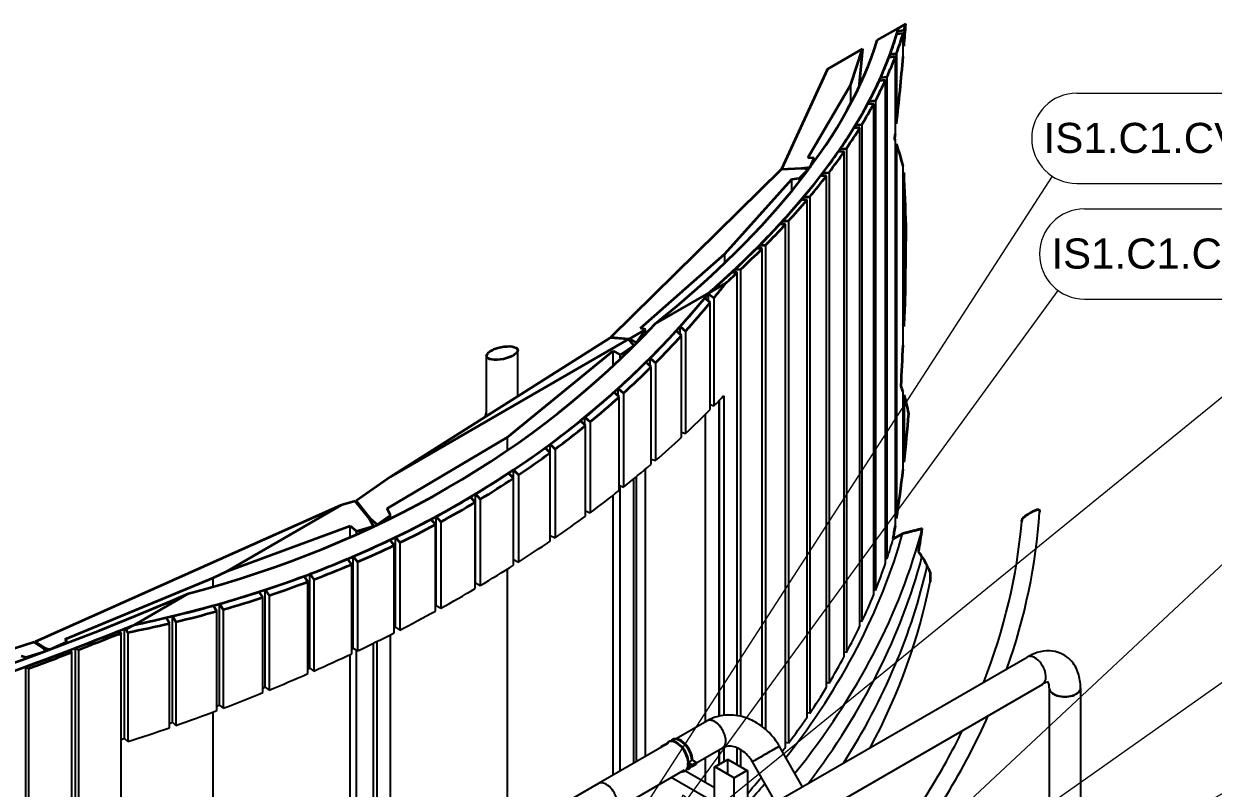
# Model space of a CAD drawing. Header units: millimetres. Extents: x 0 to 100323, y 0 to 59400.
# Drawn here: x 46961 to 56842, y 12884 to 19231 of the extents above; entities that cross this region are included whole.
import ezdxf

# ---------------------------------------------------------------- set-up
doc = ezdxf.new("R2010")
doc.units = ezdxf.units.MM
doc.header["$LTSCALE"] = 100
for name, color, linetype, lineweight in [('Break Line', 7, 'Continuous', 35), ('Symbol', 7, 'Continuous', 18), ('Visible', 7, 'Continuous', 25)]:
    doc.layers.add(name, color=color, linetype=linetype, lineweight=lineweight)
doc.styles.add('Note Text', font='arial.ttf')

# ---------------------------------------------------------------- blocks, each defined once
blk = doc.blocks.new('Balloon13')
at = {"layer": 'Symbol'}
for p, q in [((557.091, 186.55), (571.949, 186.55)), ((513.284, 115.102), (555.06, 179.662)), ((557.091, 179.05), (571.949, 179.05)), ((512.864, 115.374), (511.925, 113.003)), ((513.284, 115.102), (511.925, 113.003)), ((511.925, 113.003), (513.703, 114.831)), ((513.703, 114.831), (512.864, 115.374))]:
    blk.add_line(p, q, dxfattribs=at)
at = {"layer": 'Symbol', "flags": 128}
blk.add_lwpolyline([(512.864, 115.374), (511.925, 113.003), (513.703, 114.831), (512.864, 115.374)], dxfattribs=at)
at = {"layer": 'Symbol'}
for centre, start, end in [((557.091, 182.8), 90, 270), ((571.949, 182.8), 270, 90)]:
    blk.add_arc(centre, 3.75, start, end, dxfattribs=at)
blk.add_solid([(512.864, 115.374), (511.925, 113.003), (513.703, 114.831), (512.864, 115.374)], dxfattribs=at)
at = {"layer": 'Symbol', "insert": (564.52, 182.821), "char_height": 2.5, "attachment_point": 5, "style": 'Note Text'}
blk.add_mtext('IS1.C1.CV10', dxfattribs=at)
blk = doc.blocks.new('Balloon14')
at = {"layer": 'Symbol'}
for p, q in [((557.737, 176.95), (572.595, 176.95)), ((524.762, 127.96), (555.536, 170.18)), ((557.737, 169.45), (572.595, 169.45)), ((524.357, 128.255), (523.289, 125.94)), ((524.762, 127.96), (523.289, 125.94)), ((523.289, 125.94), (525.166, 127.666)), ((525.166, 127.666), (524.357, 128.255))]:
    blk.add_line(p, q, dxfattribs=at)
at = {"layer": 'Symbol', "flags": 128}
blk.add_lwpolyline([(524.357, 128.255), (523.289, 125.94), (525.166, 127.666), (524.357, 128.255)], dxfattribs=at)
at = {"layer": 'Symbol'}
for centre, start, end in [((557.737, 173.2), 90, 270), ((572.595, 173.2), 270, 90)]:
    blk.add_arc(centre, 3.75, start, end, dxfattribs=at)
blk.add_solid([(524.357, 128.255), (523.289, 125.94), (525.166, 127.666), (524.357, 128.255)], dxfattribs=at)
at = {"layer": 'Symbol', "insert": (565.166, 173.221), "char_height": 2.5, "attachment_point": 5, "style": 'Note Text'}
blk.add_mtext('IS1.C1.CV08', dxfattribs=at)
blk = doc.blocks.new('Balloon15')
at = {"layer": 'Symbol'}
for p, q in [((588.556, 180.883), (603.414, 180.883)), ((521.595, 122.67), (585.65, 174.77)), ((588.556, 173.383), (603.414, 173.383)), ((521.28, 123.058), (519.656, 121.092)), ((521.595, 122.67), (519.656, 121.092)), ((521.911, 122.282), (521.28, 123.058)), ((519.656, 121.092), (521.911, 122.282))]:
    blk.add_line(p, q, dxfattribs=at)
at = {"layer": 'Symbol', "flags": 128}
blk.add_lwpolyline([(521.28, 123.058), (519.656, 121.092), (521.911, 122.282), (521.28, 123.058)], dxfattribs=at)
at = {"layer": 'Symbol'}
for centre, start, end in [((588.556, 177.133), 90, 270), ((603.414, 177.133), 270, 90)]:
    blk.add_arc(centre, 3.75, start, end, dxfattribs=at)
blk.add_solid([(521.28, 123.058), (519.656, 121.092), (521.911, 122.282), (521.28, 123.058)], dxfattribs=at)
at = {"layer": 'Symbol', "insert": (595.985, 177.154), "char_height": 2.5, "attachment_point": 5, "style": 'Note Text'}
blk.add_mtext('IS1.C1.CV01', dxfattribs=at)
blk = doc.blocks.new('Balloon16')
at = {"layer": 'Symbol'}
for p, q in [((588.976, 169.673), (603.835, 169.673)), ((538.091, 118.403), (586.245, 163.371)), ((588.976, 162.173), (603.835, 162.173)), ((537.75, 118.769), (536.264, 116.697)), ((538.433, 118.038), (537.75, 118.769)), ((538.091, 118.403), (536.264, 116.697)), ((536.264, 116.697), (538.433, 118.038))]:
    blk.add_line(p, q, dxfattribs=at)
at = {"layer": 'Symbol', "flags": 128}
blk.add_lwpolyline([(537.75, 118.769), (536.264, 116.697), (538.433, 118.038), (537.75, 118.769)], dxfattribs=at)
at = {"layer": 'Symbol'}
for centre, start, end in [((588.976, 165.923), 90, 270), ((603.835, 165.923), 270, 90)]:
    blk.add_arc(centre, 3.75, start, end, dxfattribs=at)
blk.add_solid([(537.75, 118.769), (536.264, 116.697), (538.433, 118.038), (537.75, 118.769)], dxfattribs=at)
at = {"layer": 'Symbol', "insert": (596.406, 165.944), "char_height": 2.5, "attachment_point": 5, "style": 'Note Text'}
blk.add_mtext('IS1.C1.CV03', dxfattribs=at)
blk = doc.blocks.new('Balloon19')
at = {"layer": 'Symbol'}
for p, q in [((588.341, 154.931), (603.973, 154.931)), ((515.784, 99.981), (585.289, 149.027)), ((588.341, 147.431), (603.973, 147.431)), ((515.496, 100.39), (513.742, 98.54)), ((515.784, 99.981), (513.742, 98.54)), ((516.073, 99.573), (515.496, 100.39)), ((513.742, 98.54), (516.073, 99.573))]:
    blk.add_line(p, q, dxfattribs=at)
at = {"layer": 'Symbol', "flags": 128}
blk.add_lwpolyline([(515.496, 100.39), (513.742, 98.54), (516.073, 99.573), (515.496, 100.39)], dxfattribs=at)
at = {"layer": 'Symbol'}
for centre, start, end in [((588.341, 151.181), 90, 270), ((603.973, 151.181), 270, 90)]:
    blk.add_arc(centre, 3.75, start, end, dxfattribs=at)
blk.add_solid([(515.496, 100.39), (513.742, 98.54), (516.073, 99.573), (515.496, 100.39)], dxfattribs=at)
at = {"layer": 'Symbol', "insert": (596.157, 151.202), "char_height": 2.5, "attachment_point": 5, "style": 'Note Text'}
blk.add_mtext('IS1.W1.CV03', dxfattribs=at)
blk = doc.blocks.new('Balloon20')
at = {"layer": 'Symbol'}
for p, q in [((588.341, 143.115), (603.585, 143.115)), ((520.531, 100.617), (585.087, 137.505)), ((588.341, 135.615), (603.585, 135.615)), ((520.283, 101.051), (518.361, 99.377)), ((520.779, 100.183), (520.283, 101.051)), ((520.531, 100.617), (518.361, 99.377)), ((518.361, 99.377), (520.779, 100.183))]:
    blk.add_line(p, q, dxfattribs=at)
at = {"layer": 'Symbol', "flags": 128}
blk.add_lwpolyline([(520.283, 101.051), (518.361, 99.377), (520.779, 100.183), (520.283, 101.051)], dxfattribs=at)
at = {"layer": 'Symbol'}
for centre, start, end in [((588.341, 139.365), 90, 270), ((603.585, 139.365), 270, 90)]:
    blk.add_arc(centre, 3.75, start, end, dxfattribs=at)
blk.add_solid([(520.283, 101.051), (518.361, 99.377), (520.779, 100.183), (520.283, 101.051)], dxfattribs=at)
at = {"layer": 'Symbol', "insert": (595.963, 139.386), "char_height": 2.5, "attachment_point": 5, "style": 'Note Text'}
blk.add_mtext('IS1.W1.PT01', dxfattribs=at)

msp = doc.modelspace()

# ---------------------------------------------------------------- linework, layer by layer
at = {"layer": 'Break Line'}
for p, q in [((54051.2, 19094.4), (54227.5, 19196.2)), ((54220.4, 19170.5), (54273.8, 19177.6)), ((54227.5, 19196.2), (54288.4, 19231.3)), ((54266.4, 19152.1), (54213, 19145)), ((53638, 18855.8), (53929, 19023.8)), ((53830.8, 18728.7), (53929, 19023.8)), ((53929, 19023.8), (53896.9, 18701.5)), ((54157.9, 18978.6), (54211.1, 18985)), ((54273.8, 19046.6), (54266.4, 19055)), ((54201.5, 18959.2), (54148.3, 18952.8)), ((53638, 18855.8), (53254.8, 18024.4)), ((54079, 18784.7), (54131.8, 18790.3)), ((53473.4, 18118.4), (53830.8, 18728.7)), ((54120, 18764.3), (54067.2, 18758.7)), ((53983.6, 18589.1), (54036, 18593.8)), ((54022, 18567.6), (53969.6, 18562.9)), ((53871.9, 18392), (53923.8, 18395.9)), ((54211.1, 18400.9), (54201.5, 18412.4)), ((53907.7, 18369.5), (53855.7, 18365.6)), ((53744, 18193.7), (53795.4, 18196.7)), ((54201.5, 18222.8), (54211.1, 18235.4)), ((53526.3, 18114.5), (53473.4, 18118.4)), ((53493, 18042.3), (53526.3, 18114.5)), ((53777.1, 18170.2), (53725.7, 18167.2)), ((53251.9, 18020.4), (51836.9, 16628.6)), ((53420.9, 18028.5), (53251.9, 18020.4)), ((53254.8, 18024.4), (53423.8, 18032.5)), ((53404.6, 17950.7), (53480.1, 18025)), ((53480.1, 18025), (53420.9, 18028.5)), ((53423.8, 18032.5), (53493, 18042.3)), ((53600.1, 17994.4), (53650.9, 17996.6)), ((54266.4, 17964.4), (54273.8, 17995.4)), ((52785.9, 17321.4), (53341.9, 17941.3)), ((53341.9, 17941.3), (53404.6, 17950.7)), ((53630.5, 17970), (53579.7, 17967.8)), ((53440.4, 17794.5), (53490.5, 17795.8)), ((53468, 17769.1), (53417.9, 17767.7)), ((53265.1, 17594), (53314.5, 17594.5)), ((53289.9, 17567.8), (53240.6, 17567.3)), ((53074.5, 17393.5), (53123, 17393.1)), ((52083.5, 16703.4), (52785.9, 17321.4)), ((53096.4, 17366.3), (53047.9, 17366.7)), ((52868.7, 17193), (52916.4, 17191.8)), ((52887.8, 17165), (52840.1, 17166.2)), ((52205.9, 16739.4), (52654.5, 16998.4)), ((52654.5, 16998.4), (52793.9, 17078.9)), ((52664.3, 16917.6), (52617.6, 16953.4)), ((52648.1, 16990.6), (52694.9, 16954.7)), ((52125.1, 16692.8), (52083.5, 16703.4)), ((52413, 16716.9), (52458.7, 16679.9)), ((54273.8, 16718.1), (54266.4, 16737.2)), ((51831.8, 16624.6), (50007.4, 15470.1)), ((50007.4, 15470.1), (51984.3, 16611.5)), ((51980.1, 16612.4), (51831.8, 16624.6)), ((51836.9, 16628.6), (51985.3, 16616.4)), ((51984.3, 16611.5), (51980.1, 16612.4)), ((52028, 16559.9), (51984.3, 16611.5)), ((51985.3, 16616.4), (51993.2, 16616.6)), ((51993.2, 16616.6), (52125.1, 16692.8)), ((51993.2, 16616.6), (52050.2, 16582.2)), ((52050.2, 16582.2), (52125.7, 16692.1)), ((52125.7, 16692.1), (52125.1, 16692.8)), ((52426.2, 16644.2), (52380.5, 16681.2)), ((50979.4, 15798.8), (51856.2, 16515.9)), ((51856.2, 16515.9), (51915.4, 16481.4)), ((51915.4, 16481.4), (52028, 16559.9)), ((52173.9, 16382.5), (52129.2, 16420.6)), ((52163.6, 16454.7), (52208.3, 16416.6)), ((51900.3, 16204.3), (51943.8, 16165.2)), ((51907.7, 16132.7), (51864.1, 16171.8)), ((54266.4, 16142.7), (54273.8, 16151.2)), ((51627.8, 15895.1), (51585.5, 15935.2)), ((51623.4, 15966.1), (51665.8, 15925.9)), ((49980, 15207.6), (50979.4, 15798.8)), ((51334.8, 15670), (51293.7, 15711.2)), ((51333.4, 15740.3), (51374.5, 15699.2)), ((51030.5, 15527.4), (51070.3, 15485.3)), ((54273.8, 15592.7), (54266.4, 15597.5)), ((50007.4, 15470.1), (49722.2, 15271.2)), ((51029, 15457.9), (50989.1, 15499.9)), ((50715.2, 15327.4), (50753.7, 15284.5)), ((49597.2, 15233.3), (47054.8, 14098.9)), ((48652.1, 14687.6), (49597.2, 15233.3)), ((49715.2, 15268), (49597.2, 15233.3)), ((49832.9, 15120.6), (49715.2, 15268)), ((49722.2, 15271.2), (49839.8, 15123.9)), ((50710.7, 15258.9), (50672.2, 15301.7)), ((49866, 15059.1), (49832.9, 15120.6)), ((49839.8, 15123.9), (49896.1, 15073.3)), ((49896.1, 15073.3), (50008.7, 15151.8)), ((50008.7, 15151.8), (49980, 15207.6)), ((50387.9, 15140.8), (50425, 15097.1)), ((54211.1, 15123.9), (54201.5, 15130.4)), ((48652.1, 14687.6), (49672.3, 15062.4)), ((49672.3, 15062.4), (49724.1, 15017.4)), ((49724.1, 15017.4), (49866, 15059.1)), ((50380.4, 15073.2), (50343.3, 15116.9)), ((50038.6, 14901.2), (50002.9, 14945.6)), ((50049, 14967.7), (50084.7, 14923.3)), ((54184, 14954.9), (54262.3, 15000)), ((49685.7, 14743.1), (49651.5, 14788.2)), ((49699, 14808.4), (49733.2, 14763.4)), ((47306.3, 14121.9), (48534.6, 14631.2)), ((48534.6, 14631.2), (48652.1, 14687.6)), ((49322.1, 14599.1), (49289.4, 14644.8)), ((49338.4, 14663.1), (49371, 14617.4)), ((48967.5, 14532), (48998.6, 14485.8)), ((47880.2, 14242), (48328.8, 14501)), ((48948.4, 14469.4), (48917.3, 14515.6)), ((48565, 14354), (48535.5, 14400.8)), ((48587, 14415.3), (48616.5, 14368.5)), ((47811.5, 14202.3), (47880.2, 14242)), ((48172.4, 14253.3), (48144.6, 14300.5)), ((48197.3, 14313), (48225.1, 14265.9)), ((47740.8, 14161.5), (47766.3, 14176.2)), ((47766.3, 14176.2), (47745, 14187.5)), ((47771.2, 14167.3), (47766.3, 14176.2)), ((47798.9, 14209.1), (47811.5, 14202.3)), ((47811.5, 14202.3), (47825, 14177.9)), ((47046.6, 14095.8), (44016.7, 13137.6)), ((47125.5, 14046.9), (47046.6, 14095.8)), ((47054.8, 14098.9), (47133.8, 14050)), ((47141.7, 14023.1), (47125.5, 14046.9)), ((47133.8, 14050), (47177.5, 14036.7)), ((47177.5, 14036.7), (47319.5, 14100)), ((47319.5, 14100), (47306.3, 14121.9)), ((47392.3, 14049.2), (47416.7, 14034.7)), ((46939.3, 13983.5), (46980, 13972)), ((46980, 13972), (47141.7, 14023.1)), ((47361.8, 14013.6), (47337.4, 14028.2)), ((46978.1, 13893.8), (47000.7, 13878.6))]:
    msp.add_line(p, q, dxfattribs=at)
for centre, major_axis, ratio, start_param, end_param in [((41615.8, 17463.8), (-12650.3, -2711.6), 0.380371, 2.544068, 2.947456), ((41615.8, 17463.8), (-12650.3, -2711.6), 0.380371, 2.942555, 2.947456), ((41615.8, 17463.8), (-12704, -2723.1), 0.380371, 2.942545, 2.952743), ((41615.8, 33527.1), (-8317.8, 22868.5), 0.422333, 3.883724, 3.893921), ((41615.8, 17463.8), (-12497, -2678.8), 0.380371, 2.495266, 2.931899), ((41615.8, 17463.8), (-12650.3, -2711.6), 0.380371, 2.906236, 2.937707), ((41615.8, 17463.8), (-12704, -2723.1), 0.380371, 2.906226, 2.937717), ((41615.8, 17463.8), (-12650.3, -2711.6), 0.380371, 2.869917, 2.901388), ((41615.8, 17463.8), (-12704, -2723.1), 0.380371, 2.869907, 2.901398), ((41615.8, 33527.1), (-8317.8, 22868.5), 0.422333, 3.847405, 3.878896), ((41615.8, 17463.8), (-12650.3, -2711.6), 0.380371, 2.833598, 2.865069), ((41615.8, 17463.8), (-12704, -2723.1), 0.380371, 2.833588, 2.865079), ((41615.8, 17463.8), (-12650.3, -2711.6), 0.380371, 2.797279, 2.82875), ((41615.8, 17463.8), (-12704, -2723.1), 0.380371, 2.797269, 2.82876), ((41615.8, 17463.8), (-12650.3, -2711.6), 0.380371, 2.76096, 2.792431), ((41615.8, 17463.8), (-12704, -2723.1), 0.380371, 2.76095, 2.792441), ((41615.8, 33527.1), (-8317.8, 22868.5), 0.422333, 3.840235, 3.842577), ((41615.8, 1641.2), (-12088.4, -17313.5), 0.233441, 2.977773, 2.980115), ((41615.8, 1641.2), (-12088.4, -17313.5), 0.233441, 2.941454, 2.972945), ((41615.8, 17463.8), (-12650.3, -2711.6), 0.380371, 2.724641, 2.756112), ((41615.8, 17463.8), (-12704, -2723.1), 0.380371, 2.724631, 2.756122), ((41615.8, -34989.1), (-9880.6, -63572.9), 0.12666, 2.563093, 2.5755), ((41615.8, 17463.8), (-12650.3, -2711.6), 0.380371, 2.688322, 2.719793), ((41615.8, 17463.8), (-12704, -2723.1), 0.380371, 2.688312, 2.719803), ((41615.8, 17463.8), (-12650.3, -2711.6), 0.380371, 2.652003, 2.683474), ((41615.8, 17463.8), (-12704, -2723.1), 0.380371, 2.651993, 2.683484), ((41615.8, 17463.8), (-12650.3, -2711.6), 0.380371, 2.615684, 2.647155), ((41615.8, 17463.8), (-12704, -2723.1), 0.380371, 2.615674, 2.647165), ((41615.8, 153506.6), (-8770.7, 179140.4), 0.051629, 3.843051, 3.848227), ((41615.8, 17463.8), (-12650.3, -2711.6), 0.380371, 2.579365, 2.610836), ((41615.8, 17463.8), (-12704, -2723.1), 0.380371, 2.579355, 2.610846), ((41615.8, 17463.8), (-12650.3, -2711.6), 0.380371, 2.544068, 2.574517), ((41615.8, 17463.8), (-12704, -2723.1), 0.380371, 2.558976, 2.574527), ((41615.8, 25419.2), (-11313.4, 8060.2), 0.7138, 2.557427, 3.095882), ((41615.8, 25419.2), (11313.4, -8060.2), 0.7138, 6.236453, 6.237475), ((41615.8, 25419.2), (-11361.4, 8094.4), 0.7138, 3.09485, 3.11079), ((41615.8, 25419.2), (11313.4, -8060.2), 0.7138, 6.200134, 6.231605), ((41615.8, 25419.2), (-11361.4, 8094.4), 0.7138, 3.058531, 3.090022), ((41615.8, 49402.2), (-8308.8, 45988), 0.210182, 3.884653, 3.891884), ((41615.8, 25419.2), (11176.3, -7962.5), 0.7138, 5.747823, 6.188672), ((41615.8, 25419.2), (11313.4, -8060.2), 0.7138, 6.163815, 6.195286), ((41615.8, 25419.2), (-11361.4, 8094.4), 0.7138, 3.022212, 3.053703), ((41615.8, 49402.2), (-8308.8, 45988), 0.210182, 3.869284, 3.879825), ((41615.8, 25419.2), (11313.4, -8060.2), 0.7138, 6.127496, 6.158967), ((41615.8, 25419.2), (-11361.4, 8094.4), 0.7138, 2.985893, 3.017384), ((41615.8, 1599), (-12309.4, -15099.6), 0.219084, 3.001573, 3.012114), ((41615.8, 25419.2), (11313.4, -8060.2), 0.7138, 6.091177, 6.122648), ((41615.8, 25419.2), (-11361.4, 8094.4), 0.7138, 2.949574, 2.981065), ((41615.8, 1599), (-12309.4, -15099.6), 0.219084, 2.966147, 2.996745), ((41615.8, 25419.2), (11313.4, -8060.2), 0.7138, 6.054858, 6.086329), ((41615.8, 23751.9), (-9294.2, 14321.5), 0.609051, 3.777578, 3.808175), ((41615.8, 25419.2), (-11361.4, 8094.4), 0.7138, 2.913255, 2.944746), ((41615.8, 25419.2), (11313.4, -8060.2), 0.7138, 6.018539, 6.05001), ((41615.8, 25419.2), (-11361.4, 8094.4), 0.7138, 2.876936, 2.908427), ((41615.8, 23751.9), (-9294.2, 14321.5), 0.609051, 3.741259, 3.77275), ((41615.8, 25419.2), (11313.4, -8060.2), 0.7138, 5.98222, 6.013691), ((41615.8, 25419.2), (-11361.4, 8094.4), 0.7138, 2.840618, 2.872108), ((41615.8, 25419.2), (11313.4, -8060.2), 0.7138, 5.945901, 5.977372), ((41615.8, 25419.2), (-11361.4, 8094.4), 0.7138, 2.804299, 2.83579), ((41615.8, 25419.2), (11313.4, -8060.2), 0.7138, 5.909582, 5.941053), ((41615.8, 25419.2), (-11361.4, 8094.4), 0.7138, 2.76798, 2.799471), ((41615.8, 23751.9), (-9294.2, 14321.5), 0.609051, 3.727949, 3.736431), ((41615.8, 23751.9), (-9445.6, 14554.9), 0.609051, 3.730693, 3.745687), ((41615.8, 25419.2), (11313.4, -8060.2), 0.7138, 5.873263, 5.904734), ((41615.8, 25419.2), (-11361.4, 8094.4), 0.7138, 2.731661, 2.763152), ((41615.8, 1805.6), (-12708.8, -13120.6), 0.191135, 3.097474, 3.111345), ((41615.8, 25419.2), (11313.4, -8060.2), 0.7138, 5.836944, 5.868415), ((41615.8, 25419.2), (-11361.4, 8094.4), 0.7138, 2.695342, 2.726833), ((41615.8, 1805.6), (12708.8, 13120.6), 0.191135, 6.21529, 6.239066), ((41615.8, 1805.6), (-12708.8, -13120.6), 0.191135, 3.073697, 3.097474), ((41615.8, 1805.6), (-12708.8, -13120.6), 0.191135, 3.058017, 3.073697), ((41615.8, 25419.2), (11313.4, -8060.2), 0.7138, 5.800625, 5.832096), ((41615.8, 25419.2), (-11361.4, 8094.4), 0.7138, 2.659023, 2.690514), ((41615.8, 17463.8), (-12497, -2678.8), 0.380371, 1.617782, 2.054416), ((41615.8, 25419.2), (11313.4, -8060.2), 0.7138, 5.764306, 5.795777), ((41615.8, 25419.2), (-11361.4, 8094.4), 0.7138, 2.622704, 2.654195), ((41615.8, 25419.2), (11313.4, -8060.2), 0.7138, 5.727987, 5.759458), ((41615.8, 25419.2), (-11361.4, 8094.4), 0.7138, 2.586385, 2.617876), ((41615.8, 17463.8), (-12650.3, -2711.6), 0.380371, 1.602225, 2.005613), ((41615.8, 17463.8), (-12650.3, -2711.6), 0.380371, 1.998262, 2.005613), ((41615.8, 25419.2), (-11361.4, 8094.4), 0.7138, 2.550066, 2.581557), ((41615.8, 25419.2), (11313.4, -8060.2), 0.7138, 5.69902, 5.723139), ((41615.8, 17463.8), (-12650.3, -2711.6), 0.380371, 1.961943, 1.993413), ((41615.8, 17463.8), (-12704, -2723.1), 0.380371, 1.961932, 1.990705), ((41615.8, 25419.2), (-11361.4, 8094.4), 0.7138, 2.542519, 2.545238), ((41615.8, 17463.8), (-12650.3, -2711.6), 0.380371, 1.925624, 1.957094), ((41615.8, 17463.8), (-12704, -2723.1), 0.380371, 1.925613, 1.957104), ((65939, 7029.4), (12692.1, 131.1), 0.570342, 2.076344, 2.624267), ((65939, 7029.4), (12538.2, 129.5), 0.570342, 2.124076, 2.576535)]:
    msp.add_ellipse(centre, major_axis=major_axis, ratio=ratio, start_param=start_param, end_param=end_param, dxfattribs=at)
msp.add_ellipse((50935.3, 16497.2), major_axis=(129, 27.7), ratio=0.380371, dxfattribs=at)
for points, knots in [([(55251.6, 15098.3), (55251.6, 15098.6), (55251.6, 15098.9), (55251.8, 15100.9), (55252.1, 15102.7), (55253.2, 15108.2), (55254.3, 15112), (55256.2, 15117.4), (55257, 15119.3), (55257.8, 15121.2)], [17.369228, 17.369228, 17.369228, 17.369228, 17.430176, 17.430176, 17.803248, 17.803248, 18.54939, 18.54939, 18.942438, 18.942438, 18.942438, 18.942438]), ([(55257.8, 15121.2), (55258.5, 15122.1), (55259.3, 15123.2), (55261.3, 15125.5), (55262.4, 15126.8), (55264.6, 15129.1), (55265.8, 15130.4), (55268.5, 15133), (55269.9, 15134.3), (55272.7, 15136.8), (55274.2, 15138.2), (55277.5, 15141), (55279.2, 15142.4), (55282.5, 15145.1), (55284.6, 15146.7), (55288.6, 15149.8), (55290.7, 15151.3), (55295.1, 15154.6), (55297.8, 15156.4), (55303.3, 15160.2), (55306, 15162), (55314.1, 15167.2), (55319.4, 15170.4), (55329.3, 15176.1), (55334.5, 15178.9), (55344.7, 15184.1), (55349.6, 15186.5), (55358.9, 15190.6), (55363.3, 15192.4), (55371.4, 15195.3), (55375.1, 15196.5), (55381.6, 15198.2), (55384.9, 15198.9), (55389.8, 15199.4), (55391.7, 15199.5), (55393.2, 15199.4)], [21.07405, 21.07405, 21.07405, 21.07405, 21.439826, 21.439826, 21.843608, 21.843608, 22.222822, 22.222822, 22.602037, 22.602037, 22.992125, 22.992125, 23.382213, 23.382213, 23.837618, 23.837618, 24.293023, 24.293023, 24.930862, 24.930862, 25.568701, 25.568701, 26.84438, 26.84438, 28.29827, 28.29827, 29.752161, 29.752161, 31.206051, 31.206051, 32.659942, 32.659942, 34.113432, 34.113432, 35.145515, 35.145515, 35.145515, 35.145515]), ([(55393.2, 15199.4), (55394, 15198.4), (55394.8, 15197.4), (55396.7, 15194.3), (55397.8, 15191.7), (55398.9, 15187.5), (55399.1, 15186), (55399.5, 15182.9), (55399.6, 15181.3), (55399.6, 15179.7), (55399.6, 15178.7), (55399.5, 15177.7), (55399.5, 15176.6)], [-1.889172, -1.889172, -1.889172, -1.889172, -1.498243, -1.498243, -0.749122, -0.749122, -0.374561, -0.374561, 0, 0, 0, 0.242781, 0.242781, 0.242781, 0.242781])]:
    msp.add_open_spline(points, degree=3, knots=knots, dxfattribs=at)
for points, weights in [([(54262.3, 15000), (54343, 15020.4), (54425, 15040.8)], [1, 1.00004189056, 1]), ([(54489.6, 14677.7), (54489.7, 14637.3), (54489.7, 14597)], [1, 0.999999846297, 1])]:
    msp.add_rational_spline(points, weights, degree=2, dxfattribs=at)
at = {"layer": 'Visible'}
for p, q in [((54220.4, 19146), (54220.4, 19170.5)), ((54273.8, 19177.6), (54273.8, 19046.6)), ((54266.4, 18959.6), (54266.4, 19152.1)), ((54157.9, 18954), (54157.9, 18978.6)), ((54211.1, 18985), (54211.1, 18400.9)), ((54201.5, 18316.5), (54201.5, 18959.2)), ((54079, 18759.9), (54079, 18784.7)), ((54131.8, 18790.3), (54131.8, 14788.2)), ((53830.8, 18570.2), (53830.8, 18728.7)), ((54120, 14753.4), (54120, 18764.3)), ((53983.6, 18564.1), (53983.6, 18589.1)), ((54036, 18593.8), (54036, 14526.8)), ((54022, 14492.2), (54022, 18567.6)), ((53871.9, 18366.8), (53871.9, 18392)), ((53923.8, 18395.9), (53923.8, 14267.5)), ((53907.7, 14233.2), (53907.7, 18369.5)), ((53744, 18168.2), (53744, 18193.7)), ((53795.4, 18196.7), (53795.4, 14010.7)), ((54201.5, 15062.4), (54201.5, 18262.7)), ((54211.1, 18235.4), (54211.1, 15123.9)), ((53526.3, 18084.3), (53526.3, 18114.5)), ((53777.1, 13976.8), (53777.1, 18170.2)), ((53254.8, 18020.6), (53254.8, 18024.4)), ((53423.8, 18028.3), (53423.8, 18032.5)), ((53480.1, 18021.5), (53480.1, 18025)), ((53493, 18038.8), (53493, 18042.3)), ((53600.1, 17968.7), (53600.1, 17994.4)), ((53650.9, 17996.6), (53650.9, 13756.8)), ((54266.4, 16562), (54266.4, 18048.1)), ((54273.8, 17995.4), (54273.8, 16718.1)), ((53341.9, 17844.7), (53341.9, 17941.3)), ((53404.6, 17923), (53404.6, 17950.7)), ((53630.5, 13723.3), (53630.5, 17970)), ((53440.4, 17768.3), (53440.4, 17794.5)), ((53490.5, 17795.8), (53490.5, 13506.1)), ((53468, 13473), (53468, 17769.1)), ((53265.1, 17567.5), (53265.1, 17594)), ((53314.5, 17594.5), (53314.5, 13258.9)), ((53289.9, 13226.3), (53289.9, 17567.8)), ((53074.5, 17366.5), (53074.5, 17393.5)), ((53123, 17393.1), (53123, 13373.4)), ((52785.9, 17247), (52785.9, 17321.4)), ((53096.4, 13395.1), (53096.4, 17366.3)), ((52868.7, 17165.5), (52868.7, 17193)), ((52887.8, 13486.5), (52887.8, 17165)), ((52916.4, 17191.8), (52916.4, 13480.9)), ((52648.1, 16930), (52648.1, 16990.6)), ((52664.3, 16028.2), (52664.3, 16917.6)), ((52694.9, 16954.7), (52694.9, 16059)), ((52413, 16655), (52413, 16716.9)), ((51836.9, 16624.2), (51836.9, 16628.6)), ((51985.3, 16610.3), (51985.3, 16616.4)), ((52125.7, 16654.9), (52125.7, 16692.1)), ((52426.2, 15799), (52426.2, 16644.2)), ((52458.7, 16679.9), (52458.7, 15829.1)), ((51064.8, 16139.2), (51064.8, 16520.8)), ((51856.2, 16390), (51856.2, 16515.9)), ((52028, 16555.6), (52028, 16559.9)), ((52050.2, 16577.9), (52050.2, 16582.2)), ((50805.8, 15975.4), (50805.8, 16473.6)), ((51915.4, 16445.9), (51915.4, 16481.4)), ((52163.6, 16391.3), (52163.6, 16454.7)), ((52208.3, 16416.6), (52208.3, 15604.4)), ((52173.9, 15574.9), (52173.9, 16382.5)), ((51900.3, 16139.3), (51900.3, 16204.3)), ((51907.7, 15356.3), (51907.7, 16132.7)), ((51943.8, 16165.2), (51943.8, 15385)), ((52776.5, 16143.2), (52776.5, 13488.8)), ((54266.4, 15529.8), (54266.4, 16174.5)), ((54273.8, 16151.2), (54273.8, 15592.7)), ((52664.3, 16069.1), (52694.9, 16059)), ((52736.9, 16102), (52736.9, 13481.8)), ((52736.9, 13481.8), (52736.9, 16102)), ((50793.5, 15973.2), (50793.5, 15967.6)), ((51623.4, 15899.2), (51623.4, 15966.1)), ((51665.8, 15925.9), (51665.8, 15171.3)), ((52623.6, 13435), (52623.6, 15987.6)), ((51627.8, 15143.4), (51627.8, 15895.1)), ((52426.2, 15840.8), (52458.7, 15829.1)), ((50979.4, 15689.8), (50979.4, 15798.8)), ((51333.4, 15671.5), (51333.4, 15740.3)), ((51334.8, 14936.5), (51334.8, 15670)), ((51374.5, 15699.2), (51374.5, 14963.6)), ((52173.9, 15617.7), (52208.3, 15604.4)), ((51030.5, 14783.1), (51030.5, 15527.4)), ((52125.7, 13147.5), (52125.7, 15534)), ((51029, 14735.9), (51029, 15457.9)), ((51070.3, 15485.3), (51070.3, 14762.2)), ((52028, 13091.1), (52028, 15453)), ((52050.2, 13103.9), (52050.2, 15471.2)), ((50715.2, 14588.9), (50715.2, 15327.4)), ((51856.2, 12991.9), (51856.2, 15315.9)), ((51907.7, 15400.2), (51943.8, 15385)), ((51915.4, 13026.1), (51915.4, 15396.9)), ((49722.2, 15259.3), (49722.2, 15271.2)), ((50710.7, 14541.8), (50710.7, 15258.9)), ((50753.7, 15284.5), (50753.7, 14567.2)), ((49839.8, 15107.7), (49839.8, 15123.9)), ((50008.7, 15124.5), (50008.7, 15151.8)), ((50387.9, 14401.6), (50387.9, 15140.8)), ((51627.8, 15188.5), (51665.8, 15171.3)), ((49672.3, 14968), (49672.3, 15062.4)), ((49866, 15056), (49866, 15059.1)), ((49896.1, 15070.1), (49896.1, 15073.3)), ((50380.4, 14354.5), (50380.4, 15073.2)), ((50425, 15097.1), (50425, 14379)), ((49724.1, 14990.9), (49724.1, 15017.4)), ((50049, 14221.2), (50049, 14967.7)), ((50084.7, 14923.3), (50084.7, 14197.9)), ((51334.8, 14983), (51374.5, 14963.6)), ((50038.6, 14174.3), (50038.6, 14901.2)), ((49685.7, 14001.4), (49685.7, 14743.1)), ((49699, 14048), (49699, 14808.4)), ((49733.2, 14763.4), (49733.2, 14024)), ((51030.5, 14783.1), (51070.3, 14762.2)), ((54131.8, 14788.2), (54120, 14789.6)), ((48534.6, 14557.8), (48534.6, 14631.2)), ((49338.4, 13882.2), (49338.4, 14663.1)), ((50979.4, 12496.5), (50979.4, 14704.7)), ((48967.5, 13724.2), (48967.5, 14532)), ((49322.1, 13836), (49322.1, 14599.1)), ((49371, 14617.4), (49371, 13857.5)), ((50715.2, 14588.9), (50753.7, 14567.2)), ((54036, 14526.8), (54022, 14528.6)), ((48948.4, 13678.3), (48948.4, 14469.4)), ((48998.6, 14485.8), (48998.6, 13698.8)), ((48565, 13528.5), (48565, 14354)), ((48587, 13574), (48587, 14415.3)), ((48616.5, 14368.5), (48616.5, 13548)), ((50387.9, 14401.6), (50425, 14379)), ((48172.4, 13386.9), (48172.4, 14253.3)), ((48197.3, 13431.9), (48197.3, 14313)), ((48225.1, 14265.9), (48225.1, 13405.3)), ((53923.8, 14267.5), (53907.7, 14270)), ((47771.2, 9736.4), (47771.2, 14167.3)), ((47798.9, 13298), (47798.9, 14209.1)), ((47825, 14177.9), (47825, 13270.9)), ((50008.7, 11987.8), (50008.7, 14159.2)), ((50049, 14221.2), (50084.7, 14197.9)), ((47054.8, 14090.7), (47054.8, 14098.9)), ((47133.8, 14034.8), (47133.8, 14050)), ((47177.5, 14035.4), (47177.5, 14036.7)), ((47319.5, 14089.5), (47319.5, 14100)), ((47392.3, 9655.4), (47392.3, 14049.2)), ((47416.7, 14034.7), (47416.7, 9627.7)), ((49699, 14048), (49733.2, 14024)), ((49724.1, 11789.2), (49724.1, 14030.3)), ((49866, 11946.6), (49866, 14088.2)), ((49896.1, 11963.9), (49896.1, 14103)), ((46980, 13961.7), (46980, 13972)), ((47141.7, 14021.9), (47141.7, 14023.1)), ((47361.8, 9611.6), (47361.8, 14013.6)), ((49672.3, 11764), (49672.3, 13995.1)), ((53251.3, 12792.5), (55296.2, 13973.1)), ((53795.4, 14010.7), (53777.1, 14014)), ((46978.1, 9538.6), (46978.1, 13893.8)), ((47000.7, 13878.6), (47000.7, 9510.4)), ((49338.4, 13882.2), (49371, 13857.5)), ((53413.9, 12587.4), (55425.6, 13748.8)), ((53650.9, 13756.8), (53630.5, 13760.9)), ((55425.6, 13748.8), (55425.6, 13748.8)), ((48967.5, 13724.2), (48998.6, 13698.8)), ((55480.6, 13717.1), (55480.6, 11907)), ((55739.5, 13717.1), (55739.5, 11907)), ((48587, 13574), (48616.5, 13548)), ((48534.6, 11273.8), (48534.6, 13517.2)), ((52635.9, 13442.1), (52381, 13294.9)), ((53490.5, 13506.1), (53468, 13511.2)), ((48197.3, 13431.9), (48225.1, 13405.3)), ((47798.9, 13298), (47825, 13270.9)), ((52316.8, 13257.9), (51736.2, 12922.7)), ((52287.4, 13248.4), (52254.3, 13229.3)), ((52292.4, 13245.5), (52287.4, 13248.4)), ((52311.9, 13266.3), (52317.4, 13269.5)), ((52333.5, 13275.2), (52346.6, 13282.8)), ((52345.1, 13285.5), (52350.5, 13288.6)), ((53314.5, 13258.9), (53289.9, 13265.1)), ((52254.3, 13229.3), (52260.8, 13225.5)), ((52254.3, 13226.1), (52254.3, 13229.3)), ((52258.1, 13223.9), (52254.3, 13226.1)), ((52765.3, 13217.8), (52543.6, 13089.8)), ((52736.9, 13201.4), (52736.9, 13083.3)), ((52736.9, 13083.3), (52736.9, 13201.4)), ((52776.5, 13223.5), (52776.5, 13106.2)), ((52887.8, 13079.2), (52887.8, 13219.1)), ((52916.4, 13204.7), (52916.4, 13062.7)), ((53431.1, 12896.3), (53238.9, 13231.8)), ((52482.8, 13047), (52469.6, 13039.4)), ((52473, 13098.2), (52479.9, 13094.6)), ((52473, 13087.7), (52479.9, 13083.3)), ((52480.4, 13086.3), (52477.7, 13088)), ((52484.3, 13093.3), (52477.8, 13089.6)), ((52514.3, 13068.5), (52477.8, 13089.6)), ((52479.9, 13094.6), (52482.6, 13096.2)), ((52479.9, 13083.3), (52482.6, 13084.9)), ((52514.3, 13076), (52481, 13095.3)), ((52482.5, 13097.5), (52514.3, 13079.2)), ((52482.5, 13083.7), (52514.3, 13065.3)), ((52489.8, 13047.5), (52484.3, 13044.3)), ((52510.8, 13116.3), (52485.1, 13101.5)), ((52514.3, 13079.2), (52547.4, 13098.3)), ((52547.4, 13095.2), (52514.3, 13076)), ((52547.4, 13087.6), (52514.3, 13068.5)), ((52514.3, 13065.3), (52547.4, 13084.5)), ((52514.3, 13079.2), (52514.3, 13076)), ((52514.3, 13065.3), (52514.3, 13068.5)), ((52547.4, 13098.3), (52515.7, 13116.6)), ((52516.9, 13116), (52518.5, 13116.9)), ((52540.9, 13091.4), (52547.4, 13087.6)), ((52547.4, 13095.2), (52547.4, 13098.3)), ((52547.4, 13087.6), (52547.4, 13084.5)), ((52623.6, 12934.7), (52623.6, 13136)), ((52700, 13062.1), (52808.8, 13124.9)), ((52863.2, 12967.8), (52700, 13062.1)), ((52700, 12474.2), (52700, 13062.1)), ((52808.8, 13121.1), (52706.5, 13062.1)), ((52706.5, 13062.1), (52863.2, 12971.6)), ((52808.8, 13124.9), (52972, 13030.6)), ((52965.4, 13030.6), (52808.8, 13121.1)), ((52808.8, 13003), (52808.8, 13121.1)), ((53203.3, 12773.1), (53014.3, 13103.1)), ((52446.3, 13033.6), (51994, 12772.5)), ((52700, 12765), (52340.5, 12972.5)), ((52456.6, 13028.3), (52451.2, 13025.2)), ((52459, 13029.8), (52700, 12890.6)), ((52863.2, 12971.6), (52965.4, 13030.6)), ((52972, 13030.6), (52863.2, 12967.8)), ((52863.2, 12568.4), (52863.2, 12967.8)), ((52972, 13030.6), (52972, 12733.6)), ((51736.1, 12922.6), (51425, 12743))]:
    msp.add_line(p, q, dxfattribs=at)
for centre, major_axis, ratio, start_param, end_param in [((41615.8, 19697.7), (12746.2, 0), 0.57735, 5.765983, 5.779093), ((50935.3, 15973.2), (-141.8, 0), 0.57735, 5.863421, 6.349052), ((41615.8, 19697.7), (12746.2, 0), 0.57735, 5.729664, 5.761155), ((41615.8, 19697.7), (12746.2, 0), 0.57735, 5.693345, 5.724836), ((41615.8, 19697.7), (12746.2, 0), 0.57735, 5.657026, 5.688517), ((41615.8, 19697.7), (12746.2, 0), 0.57735, 5.620707, 5.652198), ((41615.8, 19697.7), (12746.2, 0), 0.57735, 5.584388, 5.615879), ((41615.8, 16155.3), (12953.8, 0), 0.57735, 5.848864, 6.133601), ((41615.8, 19697.7), (12746.2, 0), 0.57735, 5.548069, 5.57956), ((41615.8, 16180.4), (12810.6, 0), 0.57735, 5.859275, 6.122905), ((41615.8, 16180.4), (12746.2, 0), 0.57735, 6.092854, 6.115863), ((41615.8, 19697.7), (12746.2, 0), 0.57735, 5.51175, 5.543241), ((41615.8, 19697.7), (12692.3, 0), 0.57735, 5.547899, 5.548079), ((41615.8, 15929.2), (12953.8, 0), 0.57735, 5.869492, 6.132478), ((41615.8, 15929.2), (12953.8, 0), 0.57735, 5.869492, 6.132478), ((41615.8, 15929.2), (12953.8, 0), 0.57735, 5.869492, 6.132478), ((41615.8, 15678), (12953.8, 0), 0.57735, 5.930202, 6.156255), ((41615.8, 15678), (12953.8, 0), 0.57735, 5.930202, 6.156255), ((41615.8, 15678), (12953.8, 0), 0.57735, 5.930202, 6.156255), ((41615.8, 16180.4), (12746.2, 0), 0.57735, 6.056535, 6.088026), ((41615.8, 19697.7), (12746.2, 0), 0.57735, 5.475431, 5.506922), ((41615.8, 19697.7), (12692.3, 0), 0.57735, 5.511252, 5.51176), ((41615.8, 15426.8), (12953.8, 0), 0.57735, 5.983797, 6.172009), ((41615.8, 16180.4), (12746.2, 0), 0.57735, 6.020216, 6.051707), ((41615.8, 19697.7), (12746.2, 0), 0.57735, 5.439112, 5.470603), ((41615.8, 19697.7), (12692.3, 0), 0.57735, 5.474628, 5.475441), ((41615.8, 16180.4), (12746.2, 0), 0.57735, 5.983897, 6.015388), ((41615.8, 19697.7), (12746.2, 0), 0.57735, 5.402793, 5.434284), ((41615.8, 19697.7), (12692.3, 0), 0.57735, 5.438025, 5.439122), ((41615.8, 19697.7), (12692.3, 0), 0.57735, 5.40144, 5.402803), ((41615.8, 19697.7), (12746.2, 0), 0.57735, 5.366474, 5.397965), ((41615.8, 16180.4), (12746.2, 0), 0.57735, 5.947578, 5.979069), ((55360.9, 13861), (64.7, -112.1), 0.57736, 6.275114, 8.639394), ((41615.8, 19697.7), (12746.2, 0), 0.57735, 5.330155, 5.361646), ((41615.8, 19697.7), (12692.3, 0), 0.57735, 5.36487, 5.366484), ((41615.8, 19697.7), (12746.2, 0), 0.57735, 5.293836, 5.325327), ((41615.8, 19697.7), (12692.3, 0), 0.57735, 5.328314, 5.330165), ((41615.8, 16180.4), (12746.2, 0), 0.57735, 5.911259, 5.94275), ((55610, 13717.1), (-129.5, 0), 0.57735, 0, 3.141593), ((41615.8, 19697.7), (12692.3, 0), 0.57735, 5.291769, 5.293846), ((41615.8, 19697.7), (12746.2, 0), 0.57735, 5.257517, 5.289008), ((52701.6, 13330.5), (-64.2, 112.4), 0.577345, 4.652088, 6.290353), ((41615.8, 16180.4), (12746.2, 0), 0.57735, 5.87494, 5.906431), ((41615.8, 19697.7), (12746.2, 0), 0.57735, 5.221198, 5.252689), ((41615.8, 19697.7), (12692.3, 0), 0.57735, 5.255236, 5.257527), ((41615.8, 19697.7), (12692.3, 0), 0.57735, 5.218711, 5.221208), ((52381.5, 13145.7), (-69.6, 120.6), 0.57735, 3.976782, 6.660019), ((52387, 13148.9), (-69.6, 120.6), 0.57735, 3.987802, 6.283185), ((52414.7, 13164.9), (-69.6, 120.6), 0.57735, 3.987802, 6.483768), ((52414.7, 13164.9), (-68.1, 117.9), 0.57735, 3.989178, 6.283185), ((52420.2, 13168), (-69.6, 120.6), 0.57735, 3.976782, 6.283185), ((53126.6, 13167.4), (-112.3, -64.4), 0.002349, 3.141593, 6.283185), ((41615.8, 16180.4), (12746.2, 0), 0.57735, 5.864793, 5.870112), ((52381.5, 13145.7), (69.6, -120.6), 0.57735, 5.906351, 7.018792), ((52387, 13148.9), (69.6, -120.6), 0.57735, 0, 0.696885), ((52414.7, 13164.9), (69.6, -120.6), 0.57735, 6.082603, 6.689396), ((52384.3, 13147.3), (66.2, -114.6), 0.57735, 0.735607, 0.750507), ((52414.7, 13164.9), (68.1, -117.9), 0.57735, 0, 0.397189), ((52420.2, 13168), (69.6, -120.6), 0.57735, 0, 0.345978), ((41615.8, 16180.4), (12746.2, 0), 0.57735, 5.811813, 5.832324), ((51800.9, 12810.5), (-64.7, 112.1), 0.57735, 4.148194, 6.283185), ((51800.9, 12810.5), (-64.7, 112.1), 0.57735, 4.148078, 6.283738), ((41615.8, 16180.4), (12810.6, 0), 0.57735, 5.802035, 5.827152)]:
    msp.add_ellipse(centre, major_axis=major_axis, ratio=ratio, start_param=start_param, end_param=end_param, dxfattribs=at)
for points in [[(55128.3, 13876.2), (55279.6, 14304), (55370.5, 14739.5), (55399.5, 15176.6)], [(54936, 13765.1), (55107.5, 14203.7), (55213.1, 14650.1), (55251.6, 15098.3)]]:
    msp.add_open_spline(points, degree=3, dxfattribs=at)
for points, knots in [([(55296.2, 13973.1), (55296.2, 13973.1), (55296.2, 13973.1), (55296.3, 13973.2), (55296.3, 13973.2), (55296.4, 13973.2), (55296.4, 13973.2), (55296.5, 13973.3), (55296.5, 13973.3), (55296.6, 13973.3), (55296.6, 13973.3), (55296.7, 13973.4)], [4.71238898, 4.71238898, 4.71238898, 4.71238898, 4.712671541, 4.712671541, 4.712954102, 4.712954102, 4.713236663, 4.713236663, 4.713519223, 4.713519223, 4.713801784, 4.713801784, 4.713801784, 4.713801784]), ([(55361.4, 13966.9), (55361.4, 13966.9), (55361.4, 13966.9), (55361.4, 13966.9), (55358.5, 13968.6), (55355.6, 13970.1), (55349.6, 13972.9), (55346.5, 13974.2), (55340.5, 13976.3), (55337.5, 13977.1), (55331.7, 13978.4), (55328.9, 13978.8), (55323.7, 13979.4), (55321, 13979.5), (55315.7, 13979.3), (55313.1, 13979), (55307.9, 13978), (55305.5, 13977.3), (55300.8, 13975.5), (55298.7, 13974.5), (55296.7, 13973.4)], [49.849051, 49.849051, 49.849051, 49.849051, 49.849245, 49.849245, 49.849245, 50.628138, 50.628138, 51.407032, 51.407032, 52.185925, 52.185925, 52.964819, 52.964819, 53.743713, 53.743713, 54.522607, 54.522607, 55.3015, 55.3015, 56.074445, 56.074445, 56.074445, 56.074445]), ([(55739.5, 13717.1), (55739.5, 13759), (55733.9, 13800.5), (55707.6, 13878.8), (55686.9, 13916.1), (55634.4, 13970.8), (55606.3, 13990.5), (55546.2, 14016.3), (55514.8, 14022.9), (55448.4, 14025.6), (55413.6, 14020.2), (55351.6, 14001.4), (55323.8, 13988.9), (55297.2, 13973.7)], [3.141593, 3.141593, 3.141593, 3.141593, 3.455752, 3.455752, 3.760816, 3.760816, 3.995703, 3.995703, 4.22048, 4.22048, 4.479685, 4.479685, 4.709397, 4.709397, 4.709397, 4.709397]), ([(55474.7, 13765.3), (55474.7, 13765.3), (55474.3, 13765.4), (55470.7, 13765.6), (55463.3, 13765.2), (55444.5, 13758.6), (55435.5, 13754.5), (55425.6, 13748.8)], [4.1113077, 4.1113077, 4.1113077, 4.1113077, 4.2147415, 4.2147415, 4.5175321, 4.5175321, 4.712389, 4.712389, 4.712389, 4.712389]), ([(55480.6, 13717.1), (55480.6, 13731.1), (55479.1, 13742.6), (55475.3, 13758.2), (55473.2, 13763), (55471.8, 13765.4)], [3.1415927, 3.1415927, 3.1415927, 3.1415927, 3.3802167, 3.3802167, 3.592658, 3.592658, 3.592658, 3.592658]), ([(55739.5, 13717.2), (55739.5, 13717.2), (55739.5, 13717.2), (55739.5, 13714.9), (55739.3, 13712.5), (55738.5, 13707.6), (55737.9, 13705.1), (55736.2, 13700.2), (55735.1, 13697.7), (55732.6, 13693), (55731.2, 13690.7), (55728.1, 13686.5), (55726.3, 13684.3), (55722.3, 13679.9), (55720.1, 13677.8), (55715.3, 13673.6), (55712.6, 13671.6), (55707.2, 13667.8), (55704.4, 13666), (55698.7, 13662.7), (55695.7, 13661.1), (55689.1, 13658), (55685.6, 13656.5), (55678.3, 13653.7), (55674.6, 13652.4), (55667.1, 13650.1), (55663.3, 13649), (55655.9, 13647.3), (55651.9, 13646.4), (55643.8, 13645), (55639.6, 13644.4), (55631, 13643.4), (55626.7, 13643), (55618.2, 13642.6), (55614, 13642.5), (55606, 13642.5), (55601.9, 13642.6), (55593.4, 13643), (55589, 13643.4), (55580.5, 13644.4), (55576.3, 13645), (55568.1, 13646.4), (55564.2, 13647.3), (55556.8, 13649), (55553, 13650.1), (55545.5, 13652.4), (55541.7, 13653.7), (55534.5, 13656.5), (55531, 13658), (55524.4, 13661.1), (55521.3, 13662.7), (55515.7, 13666), (55512.8, 13667.8), (55507.4, 13671.6), (55504.8, 13673.6), (55500, 13677.8), (55497.7, 13679.9), (55493.7, 13684.3), (55491.9, 13686.5), (55488.9, 13690.7), (55487.5, 13693), (55485, 13697.7), (55483.9, 13700.2), (55482.2, 13705.1), (55481.6, 13707.6), (55480.8, 13712.5), (55480.6, 13714.9), (55480.6, 13717.2)], [56.079452, 56.079452, 56.079452, 56.079452, 56.080352, 56.080352, 56.859246, 56.859246, 57.638139, 57.638139, 58.417033, 58.417033, 59.195927, 59.195927, 59.974821, 59.974821, 60.753715, 60.753715, 61.532608, 61.532608, 62.311502, 62.311502, 63.090396, 63.090396, 63.86929, 63.86929, 64.648184, 64.648184, 65.427077, 65.427077, 66.205971, 66.205971, 66.984865, 66.984865, 67.763759, 67.763759, 68.542653, 68.542653, 69.321546, 69.321546, 70.10044, 70.10044, 70.879334, 70.879334, 71.658228, 71.658228, 72.437121, 72.437121, 73.216015, 73.216015, 73.994909, 73.994909, 74.773803, 74.773803, 75.552696, 75.552696, 76.33159, 76.33159, 77.110484, 77.110484, 77.889378, 77.889378, 78.668271, 78.668271, 79.447165, 79.447165, 80.226059, 80.226059, 81.003421, 81.003421, 81.003421, 81.003421]), ([(55480.6, 13717.2), (55480.6, 13717.2), (55480.6, 13717.2), (55480.6, 13717.2), (55480.6, 13717.2), (55480.6, 13717.2), (55480.6, 13717.2), (55480.6, 13717.2), (55480.6, 13717.2), (55480.6, 13717.1), (55480.6, 13717.1), (55480.6, 13717.1)], [6.2828213211, 6.2828213211, 6.2828213211, 6.2828213211, 6.2828941183, 6.2828941183, 6.2829669156, 6.2829669156, 6.2830397128, 6.2830397128, 6.28311251, 6.28311251, 6.2831853072, 6.2831853072, 6.2831853072, 6.2831853072]), ([(55739.5, 13717.2), (55739.5, 13717.2), (55739.5, 13717.2), (55739.5, 13717.2), (55739.5, 13717.2), (55739.5, 13717.2), (55739.5, 13717.2), (55739.5, 13717.2), (55739.5, 13717.2), (55739.5, 13717.1), (55739.5, 13717.1), (55739.5, 13717.1)], [6.282971482, 6.282971482, 6.282971482, 6.282971482, 6.283014247, 6.283014247, 6.283057012, 6.283057012, 6.2830997771, 6.2830997771, 6.2831425421, 6.2831425421, 6.2831853072, 6.2831853072, 6.2831853072, 6.2831853072]), ([(52637, 13442.7), (52636.9, 13442.7), (52636.8, 13442.6), (52636.7, 13442.5), (52636.6, 13442.5), (52636.5, 13442.4), (52636.4, 13442.4), (52636.2, 13442.3), (52636.2, 13442.2), (52636, 13442.2), (52635.9, 13442.1), (52635.9, 13442.1)], [1.567882383, 1.567882383, 1.567882383, 1.567882383, 1.568465172, 1.568465172, 1.569047961, 1.569047961, 1.569630749, 1.569630749, 1.570213538, 1.570213538, 1.570796327, 1.570796327, 1.570796327, 1.570796327]), ([(52766, 13218.2), (52766.1, 13218.3), (52766.2, 13218.3), (52768.3, 13219.6), (52770.3, 13220.9), (52774.2, 13224.1), (52776, 13225.9), (52779.4, 13229.8), (52781, 13232), (52783.8, 13236.5), (52785.1, 13238.9), (52787.3, 13243.6), (52788.3, 13246.3), (52790, 13251.9), (52790.8, 13254.9), (52792, 13261.2), (52792.4, 13264.5), (52793, 13271.1), (52793.1, 13274.4), (52793.1, 13280.9), (52793, 13284.4), (52792.4, 13291.7), (52792, 13295.5), (52790.8, 13303.1), (52790, 13307), (52788.3, 13314.7), (52787.3, 13318.5), (52785.1, 13325.8), (52783.8, 13329.6), (52781, 13337.4), (52779.4, 13341.4), (52776, 13349.2), (52774.2, 13353.2), (52770.3, 13360.8), (52768.3, 13364.4), (52764.3, 13371.4), (52762.1, 13374.9), (52757.5, 13382), (52755, 13385.6), (52749.9, 13392.5), (52747.2, 13395.9), (52741.9, 13402.2), (52739.2, 13405.2), (52734, 13410.7), (52731.2, 13413.5), (52725.5, 13418.8), (52722.5, 13421.4), (52716.4, 13426.3), (52713.4, 13428.6), (52707.4, 13432.7), (52704.4, 13434.6), (52698.8, 13437.9), (52695.8, 13439.4), (52689.8, 13442.2), (52686.8, 13443.5), (52680.7, 13445.6), (52677.7, 13446.4), (52672, 13447.7), (52669.2, 13448.1), (52664, 13448.7), (52661.3, 13448.8), (52655.9, 13448.6), (52653.3, 13448.3), (52648.2, 13447.3), (52645.7, 13446.6), (52641.1, 13444.9), (52639, 13443.8), (52637, 13442.7)], [24.887379, 24.887379, 24.887379, 24.887379, 24.924711, 24.924711, 25.703601, 25.703601, 26.48249, 26.48249, 27.26138, 27.26138, 28.04027, 28.04027, 28.819168, 28.819168, 29.598065, 29.598065, 30.376963, 30.376963, 31.15586, 31.15586, 31.934763, 31.934763, 32.713665, 32.713665, 33.492568, 33.492568, 34.271471, 34.271471, 35.050374, 35.050374, 35.829277, 35.829277, 36.60818, 36.60818, 37.387083, 37.387083, 38.165984, 38.165984, 38.944885, 38.944885, 39.723786, 39.723786, 40.502687, 40.502687, 41.281584, 41.281584, 42.060481, 42.060481, 42.839378, 42.839378, 43.618275, 43.618275, 44.397169, 44.397169, 45.176063, 45.176063, 45.954957, 45.954957, 46.733851, 46.733851, 47.512744, 47.512744, 48.291636, 48.291636, 49.070529, 49.070529, 49.83217, 49.83217, 49.83217, 49.83217]), ([(53238.9, 13231.8), (53215.1, 13273.4), (53185.9, 13312), (53118.8, 13379.9), (53080.8, 13409.2), (52998.7, 13455.8), (52954.4, 13473), (52862.9, 13492.3), (52815.5, 13494.3), (52725.6, 13481.7), (52683, 13467.8), (52641.9, 13445.5), (52639.7, 13444.3), (52637.4, 13443)], [3.141593, 3.141593, 3.141593, 3.141593, 3.455752, 3.455752, 3.769911, 3.769911, 4.08407, 4.08407, 4.39823, 4.39823, 4.695094, 4.695094, 4.712389, 4.712389, 4.712389, 4.712389]), ([(53980.4, 11937.6), (54227.3, 12227), (54444, 12525.4), (54759.9, 13046.5), (54874.9, 13265.8), (54973.5, 13487.8)], [6.610899, 6.610899, 6.610899, 6.610899, 6.7319123, 6.7319123, 6.8175661, 6.8175661, 6.8175661, 6.8175661]), ([(53905.5, 12068.3), (54119.7, 12322.9), (54309.9, 12584), (54580.2, 13019.6), (54675.2, 13191.2), (54759.8, 13364.5)], [6.6163972, 6.6163972, 6.6163972, 6.6163972, 6.7246089, 6.7246089, 6.7936254, 6.7936254, 6.7936254, 6.7936254]), ([(52766, 13218.2), (52766, 13218.2), (52765.9, 13218.2), (52765.8, 13218.1), (52765.8, 13218.1), (52765.7, 13218.1), (52765.7, 13218), (52765.6, 13218), (52765.5, 13217.9), (52765.4, 13217.9), (52765.4, 13217.9), (52765.3, 13217.8)], [1.564496703, 1.564496703, 1.564496703, 1.564496703, 1.565756628, 1.565756628, 1.567016553, 1.567016553, 1.568276477, 1.568276477, 1.569536402, 1.569536402, 1.570796327, 1.570796327, 1.570796327, 1.570796327]), ([(53014.3, 13103.1), (53003, 13122.7), (52989.5, 13141.1), (52959.5, 13173.5), (52943, 13187.4), (52909, 13210), (52891.5, 13218.4), (52856.9, 13229.9), (52839.9, 13232.6), (52808.3, 13232.8), (52793.8, 13230.1), (52775.8, 13223.3), (52771, 13221), (52766.4, 13218.4)], [3.141593, 3.141593, 3.141593, 3.141593, 3.417311, 3.417311, 3.693635, 3.693635, 3.973936, 3.973936, 4.269929, 4.269929, 4.584088, 4.584088, 4.706887, 4.706887, 4.706887, 4.706887]), ([(53238.1, 13233.3), (53238.1, 13233.3), (53238, 13233.2), (53237.5, 13232.9), (53237, 13232.7), (53235.9, 13232), (53235.1, 13231.5), (53233.2, 13230.4), (53232, 13229.7), (53229.3, 13228.2), (53227.8, 13227.3), (53224.4, 13225.4), (53222.6, 13224.3), (53218.9, 13222.2), (53216.9, 13221), (53212.4, 13218.4), (53209.9, 13217), (53204.7, 13214), (53202, 13212.4), (53196.4, 13209.2), (53193.5, 13207.5), (53187.9, 13204.3), (53184.8, 13202.5), (53178.4, 13198.8), (53175, 13196.9), (53168.1, 13192.9), (53164.6, 13190.8), (53157.6, 13186.8), (53154.1, 13184.8), (53147.4, 13180.9), (53143.8, 13178.8), (53136.5, 13174.6), (53132.7, 13172.4), (53125.2, 13168.1), (53121.4, 13165.9), (53114, 13161.6), (53110.4, 13159.5), (53103.6, 13155.6), (53100, 13153.6), (53092.9, 13149.4), (53089.3, 13147.4), (53082.3, 13143.3), (53078.8, 13141.3), (53072.2, 13137.5), (53069.1, 13135.7), (53063.2, 13132.3), (53060.3, 13130.6), (53054.4, 13127.2), (53051.5, 13125.6), (53046.1, 13122.4), (53043.5, 13120.9), (53038.6, 13118.1), (53036.4, 13116.8), (53032.4, 13114.5), (53030.5, 13113.4), (53026.8, 13111.3), (53025.1, 13110.3), (53022, 13108.5), (53020.7, 13107.7), (53018.3, 13106.4), (53017.4, 13105.8), (53015.8, 13105), (53015.2, 13104.6), (53014.3, 13104), (53014, 13103.9), (53013.9, 13103.8), (53013.8, 13103.8), (53013.8, 13103.8)], [4.877425, 4.877425, 4.877425, 4.877425, 5.452256, 5.452256, 6.23115, 6.23115, 7.010044, 7.010044, 7.788938, 7.788938, 8.567831, 8.567831, 9.346725, 9.346725, 10.125619, 10.125619, 10.904513, 10.904513, 11.683407, 11.683407, 12.462301, 12.462301, 13.241195, 13.241195, 14.020089, 14.020089, 14.798982, 14.798982, 15.577876, 15.577876, 16.35677, 16.35677, 17.135664, 17.135664, 17.914558, 17.914558, 18.693452, 18.693452, 19.472346, 19.472346, 20.25124, 20.25124, 21.030133, 21.030133, 21.809027, 21.809027, 22.587921, 22.587921, 23.366815, 23.366815, 24.145708, 24.145708, 24.924602, 24.924602, 25.703496, 25.703496, 26.482389, 26.482389, 27.261283, 27.261283, 28.040177, 28.040177, 28.819071, 28.819071, 29.597964, 29.597964, 29.802027, 29.802027, 29.802027, 29.802027]), ([(53238.9, 13231.8), (53238.9, 13231.9), (53238.8, 13232), (53238.7, 13232.2), (53238.6, 13232.3), (53238.5, 13232.5), (53238.5, 13232.6), (53238.4, 13232.8), (53238.3, 13232.9), (53238.2, 13233.1), (53238.1, 13233.2), (53238.1, 13233.3)], [6.279105593, 6.279105593, 6.279105593, 6.279105593, 6.279847491, 6.279847491, 6.28058939, 6.28058939, 6.281331288, 6.281331288, 6.282073187, 6.282073187, 6.282815085, 6.282815085, 6.282815085, 6.282815085]), ([(53014.3, 13103.1), (53014.2, 13103.1), (53014.2, 13103.2), (53014.1, 13103.3), (53014.1, 13103.3), (53014.1, 13103.4), (53014, 13103.5), (53014, 13103.6), (53014, 13103.6), (53013.9, 13103.7), (53013.9, 13103.7), (53013.8, 13103.8)], [6.279105593, 6.279105593, 6.279105593, 6.279105593, 6.279784014, 6.279784014, 6.280462435, 6.280462435, 6.281140856, 6.281140856, 6.281819277, 6.281819277, 6.282497698, 6.282497698, 6.282497698, 6.282497698])]:
    msp.add_open_spline(points, degree=3, knots=knots, dxfattribs=at)

# ---------------------------------------------------------------- block references
at = {"layer": 'Symbol', "xscale": 100, "yscale": 100, "zscale": 100}
for name in ['Balloon13', 'Balloon15', 'Balloon14', 'Balloon16', 'Balloon19', 'Balloon20']:
    msp.add_blockref(name, (0, 0), dxfattribs=at)

doc.saveas('drawing.dxf')
